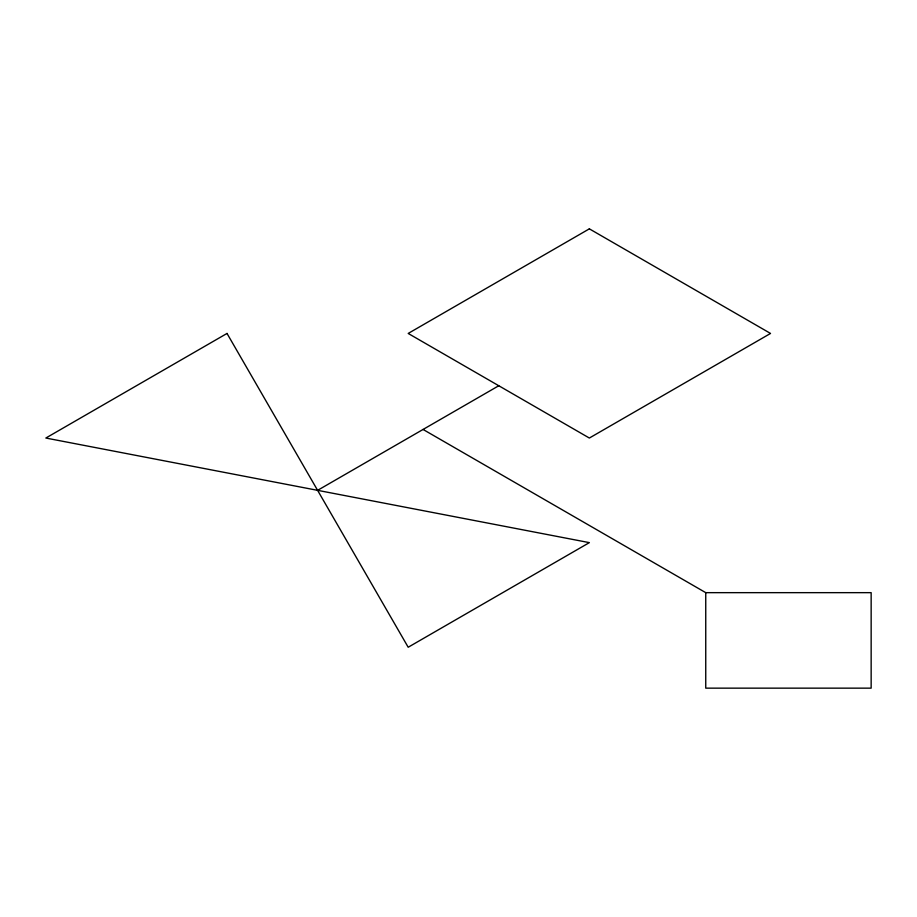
<?xml version="1.0" encoding="UTF-8"?>
<svg xmlns="http://www.w3.org/2000/svg" width="917" height="917" viewBox="0 0 917 917"><rect width="100%" height="100%" fill="white"/><g stroke="black" fill="none" stroke-linecap="round" stroke-linejoin="round"><path stroke-width="1.38" d="M317.603 490.343L498.768 385.748M705.746 592.657L871.15 592.657L871.15 688.151L705.746 688.151L705.746 592.657L423.069 429.454M227.015 333.444L45.85 438.039L589.356 542.635L408.191 647.242L227.015 333.444M589.356 228.849L408.191 333.444L589.356 438.039L770.532 333.444L589.356 228.849"/></g></svg>
